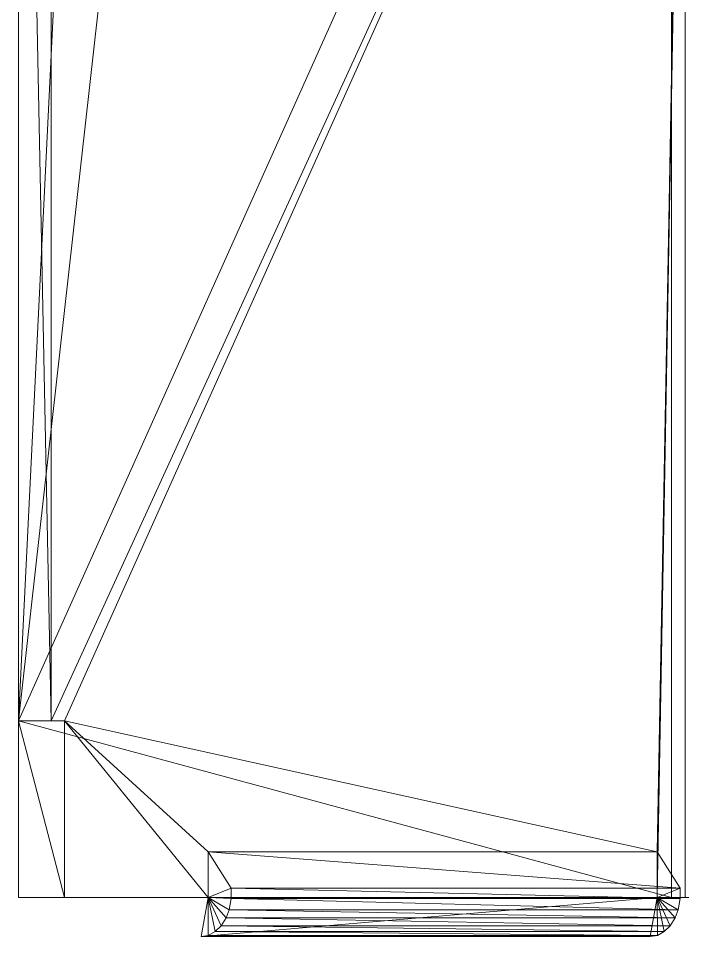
# Model space of a CAD drawing. Header units: millimetres. Extents: x -38752 to -34801, y 260924 to 263752.
# Drawn here: x -35000.7 to -34899.1, y 263075.6 to 263216 of the extents above; entities that cross this region are included whole.
import ezdxf

# ---------------------------------------------------------------- set-up
doc = ezdxf.new("R2010")
doc.units = ezdxf.units.MM
doc.layers.get('0').update_dxf_attribs({"lineweight": 9})
doc.layers.add('0.09', color=1, linetype='Continuous', lineweight=9)

msp = doc.modelspace()

# ---------------------------------------------------------------- linework, layer by layer
at = {"extrusion": (2.49184e-13, 1, -4.44089e-16)}
for p, q in [((-35000.71, 263356.53, 7.07), (-35000.71, 263108.55, 7.07)), ((-35000.71, 263356.53, 2.07), (-35000.71, 263108.55, 2.07)), ((-34900.86, 263331.53, 106.93), (-34900.86, 263081.55, 106.93)), ((-34995.71, 263108.55, 2.07), (-34995.71, 263322.63, 2.07)), ((-34995.71, 263108.55, 5), (-34995.71, 263321.87, 5)), ((-35000.71, 263081.55, 7.07), (-35000.71, 263108.55, 7.07)), ((-35000.71, 263108.55, 2.07), (-34995.71, 263108.55, 2.07)), ((-35000.71, 263108.55, 2.07), (-35000.71, 263108.55, 7.07)), ((-35000.71, 263108.55, 7.07), (-34993.64, 263108.55, 7.07)), ((-34993.64, 263108.55, 7.07), (-34995.71, 263108.55, 5)), ((-34995.71, 263108.55, 5), (-34995.71, 263108.55, 2.07)), ((-34993.64, 263108.55, 7.07), (-34993.64, 263081.55, 7.07)), ((-34903.03, 263088.55, 97.69), (-34971.69, 263088.55, 29.03)), ((-34971.69, 263088.55, 29.03), (-34968.17, 263082.96, 25.51)), ((-34971.69, 263081.55, 29.03), (-34971.69, 263088.55, 29.03)), ((-34903.03, 263088.55, 97.69), (-34903.03, 263081.55, 97.69)), ((-34903.03, 263088.55, 97.69), (-34899.51, 263082.96, 94.17)), ((-34899.51, 263082.96, 94.17), (-34968.17, 263082.96, 25.51)), ((-34968.17, 263082.96, 25.51), (-34968.17, 263081.37, 25.51)), ((-34899.51, 263082.96, 94.17), (-34899.51, 263081.37, 94.17)), ((-34900.86, 263081.55, 106.93), (-35000.71, 263081.55, 7.07)), ((-35000.71, 263081.55, 7.07), (-34993.64, 263081.55, 7.07)), ((-34971.69, 263081.55, 29.03), (-34993.64, 263081.55, 7.07)), ((-34972.78, 263075.55, 30.12), (-34971.69, 263081.55, 29.03)), ((-34903.03, 263081.55, 97.69), (-34971.69, 263081.55, 29.03)), ((-34968.17, 263081.37, 25.51), (-34968.5, 263079.64, 25.84)), ((-34899.51, 263081.37, 94.17), (-34968.17, 263081.37, 25.51)), ((-34904.12, 263075.55, 98.78), (-34903.03, 263081.55, 97.69)), ((-34898.78, 263081.55, 101.93), (-34903.03, 263081.55, 97.69)), ((-34900.86, 263081.55, 106.93), (-34801, 263081.55, 106.93)), ((-34899.51, 263081.37, 94.17), (-34899.84, 263079.64, 94.5)), ((-34899.84, 263079.64, 94.5), (-34968.5, 263079.64, 25.84)), ((-34900.29, 263078.42, 94.95), (-34968.95, 263078.42, 26.29)), ((-34901.96, 263076.32, 96.62), (-34970.62, 263076.32, 27.96)), ((-34901.04, 263077.22, 95.69), (-34969.7, 263077.22, 27.04)), ((-34972.78, 263075.55, 30.12), (-34904.12, 263075.55, 98.78)), ((-34903.01, 263075.75, 97.67), (-34971.67, 263075.75, 29.01))]:
    msp.add_line(p, q, dxfattribs=at)
for points in [[(-34968.5, 263079.64, 25.84), (-34968.95, 263078.42, 26.29), (-34969.7, 263077.22, 27.04), (-34970.62, 263076.32, 27.96), (-34971.67, 263075.75, 29.01), (-34972.78, 263075.55, 30.12)], [(-34899.84, 263079.64, 94.5), (-34900.29, 263078.42, 94.95), (-34901.04, 263077.22, 95.69), (-34901.96, 263076.32, 96.62), (-34903.01, 263075.75, 97.67), (-34904.12, 263075.55, 98.78)]]:
    msp.add_polyline3d(points)

# ---------------------------------------------------------------- meshes
at = {"layer": '0.09'}
mesh = msp.add_polyface(dxfattribs=at)
corners = [(-35000.71, 263356.53, 2.07), (-35000.71, 263108.55, 7.07), (-35000.71, 263356.53, 7.07), (-35000.71, 263108.55, 2.07)]
mesh.append_faces([[corners[k] for k in face] for face in [(0, 1, 2), (1, 0, 3)]], dxfattribs={"vtx0": -1})
mesh = msp.add_polyface(dxfattribs=at)
corners = [(-35000.71, 263356.53, 2.07), (-34995.71, 263108.55, 2.07), (-35000.71, 263108.55, 2.07), (-34995.71, 263322.63, 2.07), (-34993.64, 263323.17, 2.07), (-34989.63, 263342.62, 2.07), (-34975.71, 263327.83, 2.07), (-34989.21, 263342.3, 2.07), (-34988.73, 263342.1, 2.07), (-34975.71, 263338.03, 2.07), (-34988.21, 263342.03, 2.07), (-34989.94, 263343.03, 2.07), (-34990.14, 263343.52, 2.07), (-34990.21, 263344.03, 2.07), (-34990.14, 263344.55, 2.07), (-34989.94, 263345.03, 2.07), (-34989.63, 263345.45, 2.07), (-34989.21, 263345.77, 2.07), (-34988.73, 263345.97, 2.07), (-34988.21, 263346.03, 2.07), (-34986.28, 263344.55, 2.07), (-34988.21, 263356.53, 2.07), (-34986.21, 263344.03, 2.07), (-34986.28, 263343.52, 2.07), (-34986.48, 263343.03, 2.07), (-34986.8, 263342.62, 2.07), (-34987.21, 263342.3, 2.07), (-34987.69, 263342.1, 2.07), (-34986.48, 263345.03, 2.07), (-34986.8, 263345.45, 2.07), (-34987.21, 263345.77, 2.07), (-34987.69, 263345.97, 2.07)]
mesh.append_faces([[corners[k] for k in face] for face in [(0, 1, 2)]], dxfattribs={"vtx0": -1})
mesh.append_faces([[corners[k] for k in face] for face in [(1, 0, 3), (3, 0, 4), (4, 5, 6), (6, 8, 9), (5, 0, 11), (11, 0, 12), (12, 0, 13), (13, 0, 14), (14, 0, 15), (15, 0, 16), (16, 0, 17), (17, 0, 18), (18, 0, 19), (9, 20, 21), (20, 9, 22), (22, 9, 23), (23, 9, 24), (24, 9, 25), (25, 9, 26), (26, 9, 27), (27, 9, 10), (21, 19, 0)]], dxfattribs={"vtx0": -1, "vtx1": -1})
mesh.append_faces([[corners[k] for k in face] for face in [(4, 0, 5)]], dxfattribs={"vtx0": -1, "vtx1": -1, "vtx2": -1})
mesh.append_faces([[corners[k] for k in face] for face in [(6, 5, 7), (6, 7, 8), (9, 8, 10), (21, 20, 28), (21, 28, 29), (21, 29, 30), (21, 30, 31), (21, 31, 19)]], dxfattribs={"vtx0": -1, "vtx2": -1})
mesh = msp.add_polyface(dxfattribs=at)
corners = [(-34974.3, 263331.53, 33.49), (-34975.71, 263331.53, 32.07), (-34904.39, 263331.53, 103.39), (-34900.86, 263081.55, 106.93), (-35000.71, 263108.55, 7.07), (-35000.71, 263081.55, 7.07), (-34900.86, 263331.53, 106.93), (-34989.56, 263335.13, 18.22), (-35000.71, 263356.53, 7.07)]
mesh.append_faces([[corners[k] for k in face] for face in [(3, 4, 5), (4, 7, 8)]], dxfattribs={"vtx0": -1})
mesh.append_faces([[corners[k] for k in face] for face in [(4, 6, 1)]], dxfattribs={"vtx0": -1, "vtx1": -1, "vtx2": -1})
mesh.append_faces([[corners[k] for k in face] for face in [(4, 3, 6), (4, 1, 7), (1, 6, 2)]], dxfattribs={"vtx0": -1, "vtx2": -1})
mesh.append_faces([[corners[k] for k in face] for face in [(0, 1, 2)]], dxfattribs={"vtx1": -1})
mesh = msp.add_polyface(dxfattribs=at)
corners = [(-34993.64, 263108.55, 7.07), (-34971.69, 263081.55, 29.03), (-34993.64, 263081.55, 7.07), (-34971.69, 263088.55, 29.03), (-34903.03, 263088.55, 97.69), (-34903.03, 263081.55, 97.69), (-34898.78, 263320.47, 101.93), (-34898.78, 263081.55, 101.93), (-34995.71, 263108.55, 5), (-34995.71, 263321.87, 5), (-34975.71, 263321.87, 25), (-34900.99, 263331.53, 99.72), (-34975.71, 263331.53, 25)]
mesh.append_faces([[corners[k] for k in face] for face in [(0, 1, 2), (5, 6, 7), (11, 10, 12)]], dxfattribs={"vtx0": -1})
mesh.append_faces([[corners[k] for k in face] for face in [(1, 0, 3), (3, 0, 4)]], dxfattribs={"vtx0": -1, "vtx1": -1})
mesh.append_faces([[corners[k] for k in face] for face in [(6, 4, 0)]], dxfattribs={"vtx0": -1, "vtx1": -1, "vtx2": -1})
mesh.append_faces([[corners[k] for k in face] for face in [(6, 5, 4), (6, 0, 8), (6, 8, 9), (6, 9, 10), (10, 11, 6)]], dxfattribs={"vtx0": -1, "vtx2": -1})
mesh = msp.add_polyface(dxfattribs=at)
corners = [(-34891.37, 263301.92, 101.93), (-34806, 263312.15, 12.46), (-34806, 263088.19, 101.93), (-34898.78, 263320.47, 101.93), (-34826, 263320.83, 29), (-34900.99, 263331.53, 99.72), (-34826, 263331.53, 24.72)]
mesh.append_faces([[corners[k] for k in face] for face in [(0, 1, 2), (4, 5, 6)]], dxfattribs={"vtx0": -1})
mesh.append_faces([[corners[k] for k in face] for face in [(1, 3, 4)]], dxfattribs={"vtx0": -1, "vtx1": -1})
mesh.append_faces([[corners[k] for k in face] for face in [(1, 0, 3), (4, 3, 5)]], dxfattribs={"vtx0": -1, "vtx2": -1})
mesh = msp.add_polyface(dxfattribs=at)
corners = [(-34801, 263331.53, 7.07), (-34900.86, 263331.53, 106.93), (-34801, 263081.55, 106.93)]
mesh.append_faces([[corners[k] for k in face] for face in [(0, 1, 2)]])
mesh = msp.add_polyface(dxfattribs=at)
corners = [(-34900.86, 263331.53, 106.93), (-34900.86, 263081.55, 106.93), (-34801, 263081.55, 106.93)]
mesh.append_faces([[corners[k] for k in face] for face in [(0, 1, 2)]])
mesh = msp.add_polyface(dxfattribs=at)
corners = [(-34995.71, 263108.55, 5), (-34995.71, 263322.63, 2.07), (-34995.71, 263321.87, 5), (-34995.71, 263108.55, 2.07)]
mesh.append_faces([[corners[k] for k in face] for face in [(0, 1, 2), (1, 0, 3)]], dxfattribs={"vtx0": -1})
mesh = msp.add_polyface(dxfattribs=at)
corners = [(-35000.71, 263108.55, 7.07), (-34993.64, 263081.55, 7.07), (-35000.71, 263081.55, 7.07), (-34993.64, 263108.55, 7.07)]
mesh.append_faces([[corners[k] for k in face] for face in [(0, 1, 2), (1, 0, 3)]], dxfattribs={"vtx0": -1})
mesh = msp.add_polyface(dxfattribs=at)
corners = [(-34993.64, 263108.55, 7.07), (-35000.71, 263108.55, 7.07), (-34995.71, 263108.55, 5), (-34995.71, 263108.55, 2.07), (-35000.71, 263108.55, 2.07)]
mesh.append_faces([[corners[k] for k in face] for face in [(3, 1, 4)]], dxfattribs={"vtx0": -1})
mesh.append_faces([[corners[k] for k in face] for face in [(1, 3, 2)]], dxfattribs={"vtx0": -1, "vtx2": -1})
mesh.append_faces([[corners[k] for k in face] for face in [(0, 1, 2)]], dxfattribs={"vtx1": -1})
mesh = msp.add_polyface(dxfattribs=at)
corners = [(-34971.69, 263081.55, 29.03), (-34971.67, 263075.75, 29.01), (-34972.78, 263075.55, 30.12), (-34970.62, 263076.32, 27.96), (-34969.7, 263077.22, 27.04), (-34968.95, 263078.42, 26.29), (-34968.5, 263079.64, 25.84), (-34968.17, 263081.37, 25.51), (-34968.17, 263082.96, 25.51), (-34971.69, 263088.55, 29.03)]
mesh.append_faces([[corners[k] for k in face] for face in [(0, 1, 2), (8, 0, 9)]], dxfattribs={"vtx0": -1})
mesh.append_faces([[corners[k] for k in face] for face in [(1, 0, 3), (3, 0, 4), (4, 0, 5), (5, 0, 6), (6, 0, 7), (7, 0, 8)]], dxfattribs={"vtx0": -1, "vtx1": -1})
mesh = msp.add_polyface(dxfattribs=at)
corners = [(-34971.69, 263088.55, 29.03), (-34899.51, 263082.96, 94.17), (-34968.17, 263082.96, 25.51), (-34903.03, 263088.55, 97.69)]
mesh.append_faces([[corners[k] for k in face] for face in [(0, 1, 2), (1, 0, 3)]], dxfattribs={"vtx0": -1})
mesh = msp.add_polyface(dxfattribs=at)
corners = [(-34903.01, 263075.75, 97.67), (-34903.03, 263081.55, 97.69), (-34904.12, 263075.55, 98.78), (-34901.96, 263076.32, 96.62), (-34901.04, 263077.22, 95.69), (-34900.29, 263078.42, 94.95), (-34899.84, 263079.64, 94.5), (-34899.51, 263081.37, 94.17), (-34899.51, 263082.96, 94.17), (-34903.03, 263088.55, 97.69)]
mesh.append_faces([[corners[k] for k in face] for face in [(0, 1, 2), (1, 8, 9)]], dxfattribs={"vtx0": -1})
mesh.append_faces([[corners[k] for k in face] for face in [(1, 0, 3), (1, 3, 4), (1, 4, 5), (1, 5, 6), (1, 6, 7), (1, 7, 8)]], dxfattribs={"vtx0": -1, "vtx2": -1})
mesh = msp.add_polyface(dxfattribs=at)
corners = [(-34968.17, 263082.96, 25.51), (-34899.51, 263081.37, 94.17), (-34968.17, 263081.37, 25.51), (-34899.51, 263082.96, 94.17)]
mesh.append_faces([[corners[k] for k in face] for face in [(0, 1, 2), (1, 0, 3)]], dxfattribs={"vtx0": -1})
mesh = msp.add_polyface(dxfattribs=at)
corners = [(-34993.64, 263081.55, 7.07), (-34900.86, 263081.55, 106.93), (-35000.71, 263081.55, 7.07), (-34971.69, 263081.55, 29.03), (-34903.03, 263081.55, 97.69), (-34898.78, 263081.55, 101.93), (-34801, 263081.55, 106.93), (-34806, 263081.55, 101.93), (-34801, 263081.55, 101.93)]
mesh.append_faces([[corners[k] for k in face] for face in [(0, 1, 2), (6, 7, 8)]], dxfattribs={"vtx0": -1})
mesh.append_faces([[corners[k] for k in face] for face in [(1, 5, 6)]], dxfattribs={"vtx0": -1, "vtx1": -1})
mesh.append_faces([[corners[k] for k in face] for face in [(1, 0, 3), (1, 3, 4), (1, 4, 5), (6, 5, 7)]], dxfattribs={"vtx0": -1, "vtx2": -1})
mesh = msp.add_polyface(dxfattribs=at)
corners = [(-34903.03, 263081.55, 97.69), (-34972.78, 263075.55, 30.12), (-34904.12, 263075.55, 98.78), (-34971.69, 263081.55, 29.03)]
mesh.append_faces([[corners[k] for k in face] for face in [(0, 1, 2), (1, 0, 3)]], dxfattribs={"vtx0": -1})
mesh = msp.add_polyface(dxfattribs=at)
corners = [(-34968.17, 263081.37, 25.51), (-34899.84, 263079.64, 94.5), (-34968.5, 263079.64, 25.84), (-34899.51, 263081.37, 94.17)]
mesh.append_faces([[corners[k] for k in face] for face in [(0, 1, 2), (1, 0, 3)]], dxfattribs={"vtx0": -1})
mesh = msp.add_polyface(dxfattribs=at)
corners = [(-34968.5, 263079.64, 25.84), (-34900.29, 263078.42, 94.95), (-34968.95, 263078.42, 26.29), (-34899.84, 263079.64, 94.5)]
mesh.append_faces([[corners[k] for k in face] for face in [(0, 1, 2), (1, 0, 3)]], dxfattribs={"vtx0": -1})
mesh = msp.add_polyface(dxfattribs=at)
corners = [(-34968.95, 263078.42, 26.29), (-34901.04, 263077.22, 95.69), (-34969.7, 263077.22, 27.04), (-34900.29, 263078.42, 94.95)]
mesh.append_faces([[corners[k] for k in face] for face in [(0, 1, 2), (1, 0, 3)]], dxfattribs={"vtx0": -1})
mesh = msp.add_polyface(dxfattribs=at)
corners = [(-34970.62, 263076.32, 27.96), (-34903.01, 263075.75, 97.67), (-34971.67, 263075.75, 29.01), (-34901.96, 263076.32, 96.62)]
mesh.append_faces([[corners[k] for k in face] for face in [(0, 1, 2), (1, 0, 3)]], dxfattribs={"vtx0": -1})
mesh = msp.add_polyface(dxfattribs=at)
corners = [(-34969.7, 263077.22, 27.04), (-34901.96, 263076.32, 96.62), (-34970.62, 263076.32, 27.96), (-34901.04, 263077.22, 95.69)]
mesh.append_faces([[corners[k] for k in face] for face in [(0, 1, 2), (1, 0, 3)]], dxfattribs={"vtx0": -1})
mesh = msp.add_polyface(dxfattribs=at)
corners = [(-34971.67, 263075.75, 29.01), (-34904.12, 263075.55, 98.78), (-34972.78, 263075.55, 30.12), (-34903.01, 263075.75, 97.67)]
mesh.append_faces([[corners[k] for k in face] for face in [(0, 1, 2), (1, 0, 3)]], dxfattribs={"vtx0": -1})

doc.saveas('drawing.dxf')
